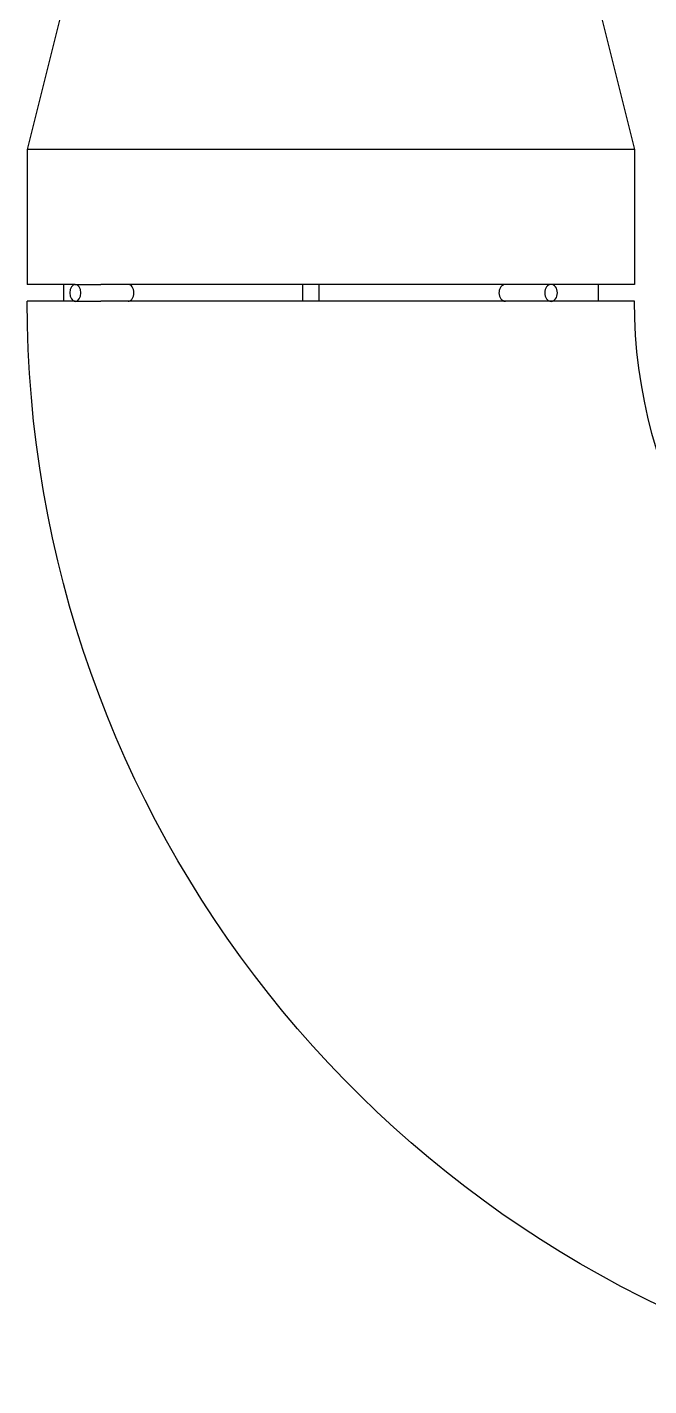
# Model space of a CAD drawing. Header units: inches. Extents: x -883 to 808, y -248 to 1051.
# Drawn here: x -432.72 to -428.11, y -151.71 to -141.65 of the extents above; entities that cross this region are included whole.
import ezdxf

# ---------------------------------------------------------------- set-up
doc = ezdxf.new("R2010")
doc.units = ezdxf.units.IN
doc.header["$MEASUREMENT"] = 0
doc.layers.get('0').update_dxf_attribs({"linetype": 'CONTINUOUS'})
doc.layers.add('EQUIPMENT - COMPRESSORS', color=41, linetype='CONTINUOUS')

# ---------------------------------------------------------------- blocks, each defined once
blk = doc.blocks.new('A$C084a53c6')
for p, q in [((46.259, 37.327), (45.759, 35.327)), ((49.759, 37.327), (50.259, 35.327)), ((45.759, 35.327), (50.259, 35.327)), ((45.759, 35.327), (45.759, 34.327)), ((50.259, 35.327), (50.259, 34.327)), ((45.759, 34.327), (46.377, 34.327)), ((46.028, 34.327), (46.028, 34.202)), ((46.377, 34.327), (46.54, 34.327)), ((46.54, 34.327), (49.713, 34.327)), ((48.096, 34.202), (48.096, 34.327)), ((48.216, 34.202), (48.216, 34.327)), ((48.22, 34.327), (48.22, 34.202)), ((49.903, 34.327), (49.713, 34.327)), ((49.903, 34.327), (50.259, 34.327)), ((49.991, 34.327), (49.991, 34.202)), ((45.759, 34.202), (46.377, 34.202)), ((46.377, 34.202), (46.54, 34.202)), ((46.54, 34.202), (49.713, 34.202)), ((49.903, 34.202), (49.713, 34.202)), ((49.903, 34.202), (50.259, 34.202))]:
    blk.add_line(p, q)
for radius, start in [(8.25, 283.1366), (3.75, 300)]:
    blk.add_arc((42.009, 34.202), radius, start, 0)
for centre, ratio in [((46.377, 34.264), 0.757252), ((49.903, 34.264), 0.653123)]:
    blk.add_ellipse(centre, major_axis=(0, -0.0625), ratio=ratio)
for points, knots in [([(46.715, 34.327), (46.721, 34.327), (46.727, 34.325), (46.739, 34.319), (46.745, 34.314), (46.753, 34.303), (46.757, 34.296), (46.762, 34.281), (46.763, 34.272), (46.763, 34.264)], [0.7176392, 0.7176392, 0.7176392, 0.7176392, 0.7774425, 0.7774425, 0.8372457, 0.8372457, 0.897049, 0.897049, 0.9568522, 0.9568522, 0.9568522, 0.9568522]), ([(49.51, 34.202), (49.505, 34.202), (49.5, 34.203), (49.489, 34.21), (49.485, 34.215), (49.477, 34.226), (49.474, 34.233), (49.47, 34.248), (49.469, 34.257), (49.469, 34.272), (49.47, 34.281), (49.474, 34.296), (49.477, 34.303), (49.485, 34.314), (49.489, 34.319), (49.5, 34.325), (49.505, 34.327), (49.51, 34.327)], [0.2392131, 0.2392131, 0.2392131, 0.2392131, 0.2990163, 0.2990163, 0.3588196, 0.3588196, 0.4186229, 0.4186229, 0.4784261, 0.4784261, 0.5382294, 0.5382294, 0.5980327, 0.5980327, 0.6578359, 0.6578359, 0.7176392, 0.7176392, 0.7176392, 0.7176392]), ([(46.763, 34.264), (46.763, 34.257), (46.762, 34.248), (46.757, 34.233), (46.753, 34.226), (46.745, 34.215), (46.739, 34.21), (46.727, 34.203), (46.721, 34.202), (46.715, 34.202)], [0, 0, 0, 0, 0.0598033, 0.0598033, 0.1196065, 0.1196065, 0.1794098, 0.1794098, 0.2392131, 0.2392131, 0.2392131, 0.2392131])]:
    blk.add_open_spline(points, degree=3, knots=knots)

msp = doc.modelspace()

# ---------------------------------------------------------------- block references
at = {"layer": 'EQUIPMENT - COMPRESSORS', "xscale": -1}
msp.add_blockref('A$C084a53c6', (-382.46019, -177.87785), dxfattribs=at)

doc.saveas('drawing.dxf')
